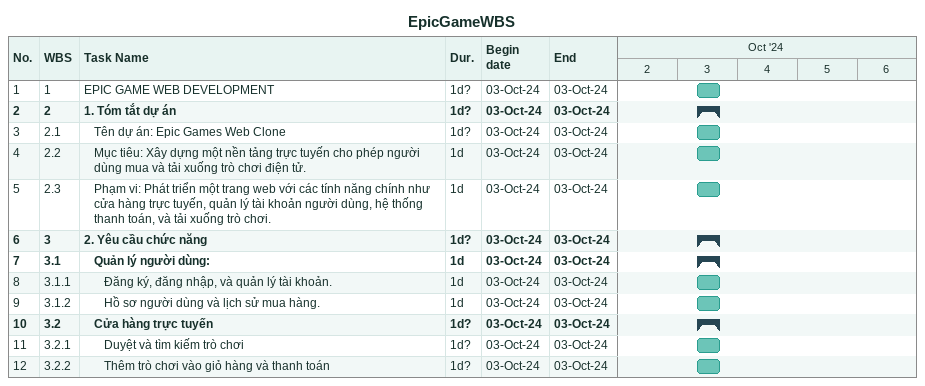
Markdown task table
EpicGameWBS

| ID | WBS | Task | Duration | Start | Finish |
|---|---|---|---|---|---|
| 1 | 1 | EPIC GAME WEB DEVELOPMENT | 1d? | 2024-10-03 | 2024-10-03 |
| 2 | 2 | **1. Tóm tắt dự án** | 1d? | 2024-10-03 | 2024-10-03 |
| 3 | 2.1 | Tên dự án: Epic Games Web Clone | 1d? | 2024-10-03 | 2024-10-03 |
| 4 | 2.2 | Mục tiêu: Xây dựng một nền tảng trực tuyến cho phép người dùng mua và tải xuống trò chơi điện tử. | 1d | 2024-10-03 | 2024-10-03 |
| 5 | 2.3 | Phạm vi: Phát triển một trang web với các tính năng chính như cửa hàng trực tuyến, quản lý tài khoản người dùng, hệ thống thanh toán, và tải xuống trò chơi. | 1d | 2024-10-03 | 2024-10-03 |
| 6 | 3 | **2. Yêu cầu chức năng** | 1d? | 2024-10-03 | 2024-10-03 |
| 7 | 3.1 | **Quản lý người dùng:** | 1d | 2024-10-03 | 2024-10-03 |
| 8 | 3.1.1 | Đăng ký, đăng nhập, và quản lý tài khoản. | 1d | 2024-10-03 | 2024-10-03 |
| 9 | 3.1.2 | Hồ sơ người dùng và lịch sử mua hàng. | 1d | 2024-10-03 | 2024-10-03 |
| 10 | 3.2 | **Cửa hàng trực tuyến** | 1d? | 2024-10-03 | 2024-10-03 |
| 11 | 3.2.1 | Duyệt và tìm kiếm trò chơi | 1d? | 2024-10-03 | 2024-10-03 |
| 12 | 3.2.2 | Thêm trò chơi vào giỏ hàng và thanh toán | 1d? | 2024-10-03 | 2024-10-03 |
